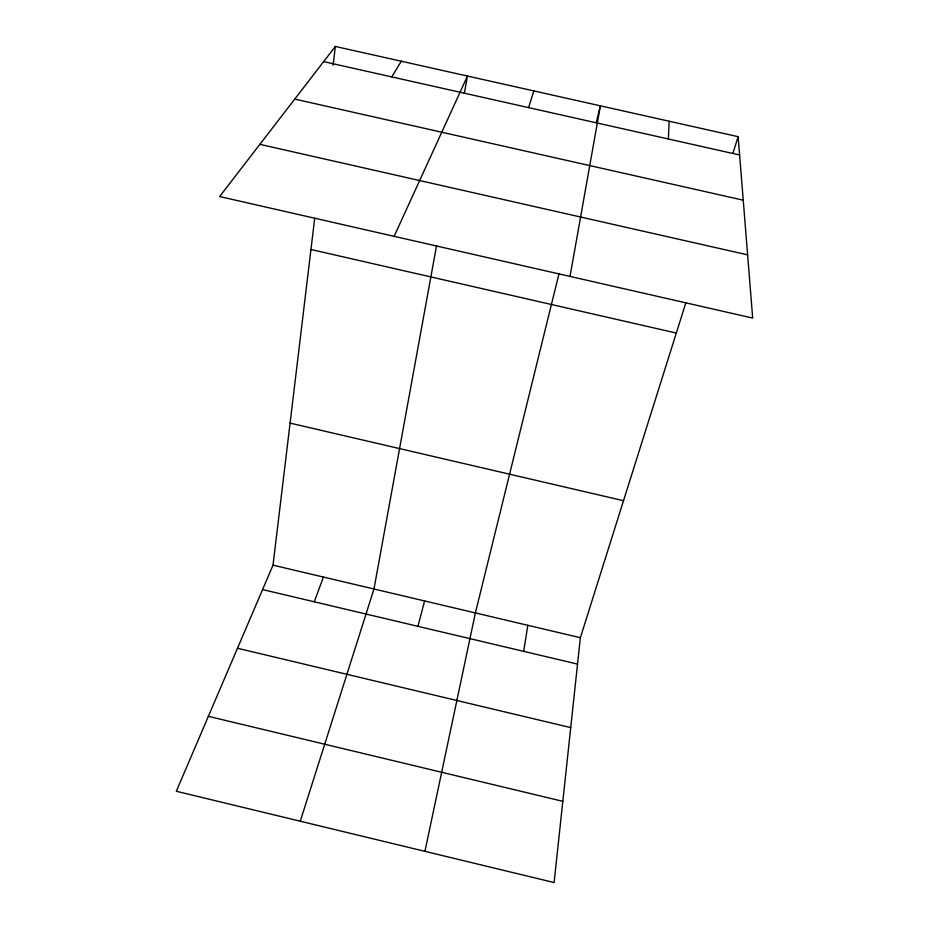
<?xml version="1.0" encoding="UTF-8"?>
<svg xmlns="http://www.w3.org/2000/svg" width="929" height="929" viewBox="0 0 929 929"><rect width="100%" height="100%" fill="white"/><g stroke="black" fill="none" stroke-linecap="round" stroke-linejoin="round"><path stroke-width="1.39" d="M668.357 138.99L669.159 121.234M685.834 302.831L580.37 637.712L554.102 882.55L176.313 791.264L273.021 565.169L314.71 218.234M333.105 65.146L335.346 46.45L738.149 136.691L752.687 318.078L219.627 196.542L335.346 46.45M523.677 651.357L527.823 625.31M570.023 276.424L600.378 105.825L596.221 122.709M436.584 245.535L373.981 588.998L300.276 821.213M464.361 93.121L467.473 76.05L394.128 236.326M424.936 851.336L475.393 612.931L558.956 273.916M417.934 626.332L424.623 600.947M528.589 107.613L533.827 90.914M732.969 153.157L738.149 136.691M314.246 601.795L323.443 577.072M391.748 76.91L401.305 61.233M323.652 61.628L739.623 154.98M294.76 99.089L743.246 200.188M259.865 144.343L747.624 254.871M310.948 249.495L676.312 333.058M290.092 423.113L623.51 500.708M273.021 565.169L580.37 637.712M262.582 589.567L577.536 664.096M237.476 648.256L570.731 727.604M208.363 716.329L562.811 801.321"/></g></svg>
